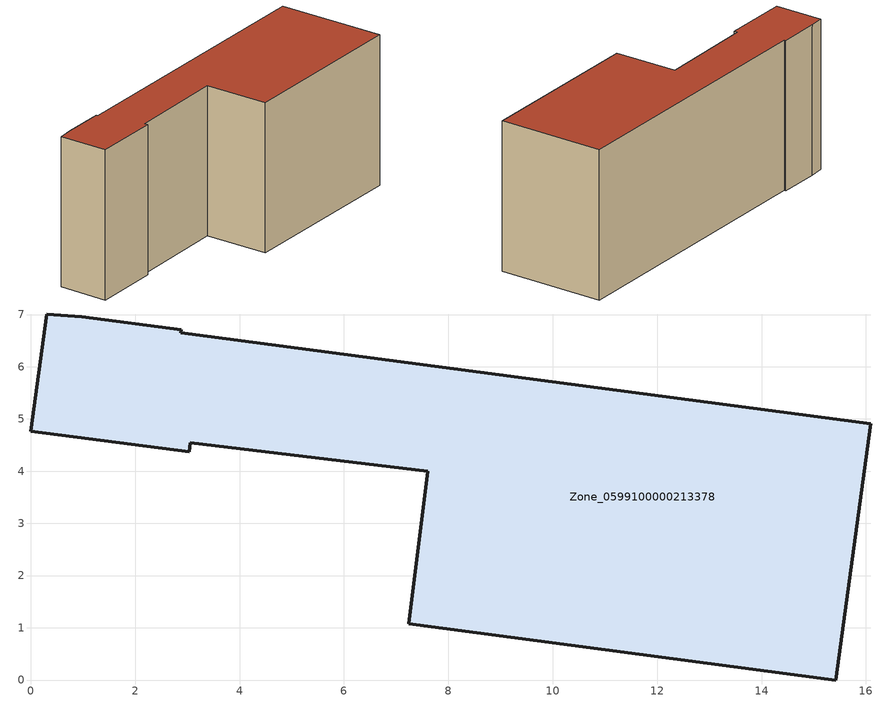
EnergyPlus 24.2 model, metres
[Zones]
Zone_0599100000213378
 floor ground (C_G): 3.06,4.54 3.04,4.37 0,4.77 0.31,7.01 0.98,6.96 2.88,6.71 2.87,6.65 16.09,4.91 15.42,0 7.24,1.08 7.61,4 z0
 wall outside (C_F): 3.04,4.37 3.06,4.54 7.61,4 7.24,1.08 15.42,0 16.09,4.91 2.87,6.65 2.88,6.71 0.98,6.96 0.31,7.01 0,4.77 3.04,4.37 z0:6.86
 roof outside (C_R): 16.09,4.91 2.87,6.65 2.88,6.71 0.98,6.96 0.31,7.01 0,4.77 3.04,4.37 3.06,4.54 7.61,4 7.24,1.08 15.42,0 z6.86
[BUILDING]
Pand.0599100000213378: North Axis=0; Terrain=City; Loads Convergence Tolerance Value=0.04; Temperature Convergence Tolerance Value=0.4; Solar Distribution=FullExterior; Maximum Number of Warmup Days=25; Minimum Number of Warmup Days=1
[Site:Location]
Rotterdam.The.Hague.AP_ZH_NLD Design_Conditions: Latitude=51.96; Longitude=4.45; Time Zone=1; Elevation=-4.5
[SITE:GROUNDTEMPERATURE:BUILDINGSURFACE]
18, 18, 18, 18, 18, 18, 18, 18, 18, 18, 18, 18
[MATERIAL] Thermal Absorptance=0.9; Solar Absorptance=0.7; Visible Absorptance=0.7
Name | Roughness | Thickness | Conductivity | Density | Specific Heat
G.TI.1946 | MediumSmooth | 0.15 | 1 | 540 | 1210
F.TI.1946 | Rough | 0.3 | 0.857143 | 1920 | 840
R.TI.1946 | MediumRough | 0.2 | 0.1 | 1500 | 1000
[CONSTRUCTION]
C_G: G.TI.1946
C_F: F.TI.1946
C_R: R.TI.1946
[ZONE]
Zone_0599100000213378: Type=1; Multiplier=1; Ceiling Height=Autocalculate; Volume=Autocalculate; Floor Area=autocalculate; Part of Total Floor Area=Yes
[ZONEINFILTRATION:DESIGNFLOWRATE]
Infil_Zone_0599100000213378: Zone or ZoneList or Space or SpaceList=Zone_0599100000213378; Schedule=AlwaysOn; Design Flow Rate Calculation Method=Flow/Area; Flow Rate per Floor Area=0.003; Constant Term Coefficient=1; Temperature Term Coefficient=0; Velocity Term Coefficient=0; Velocity Squared Term Coefficient=0
[HVACTEMPLATE:ZONE:IDEALLOADSAIRSYSTEM]
Zone_0599100000213378: Maximum Heating Supply Air Temperature=50; Minimum Cooling Supply Air Temperature=13; Maximum Heating Supply Air Humidity Ratio=0.0156; Minimum Cooling Supply Air Humidity Ratio=0.0077; Heating Limit=NoLimit; Cooling Limit=NoLimit; Dehumidification Control Type=ConstantSensibleHeatRatio; Cooling Sensible Heat Ratio=0.7; Dehumidification Setpoint=60; Humidification Control Type=None; Humidification Setpoint=30; Outdoor Air Method=None; Outdoor Air Flow Rate per Person=0.00944; Outdoor Air Flow Rate per Zone Floor Area=0; Outdoor Air Flow Rate per Zone=0; Demand Controlled Ventilation Type=None; Outdoor Air Economizer Type=NoEconomizer; Heat Recovery Type=None; Sensible Heat Recovery Effectiveness=0.7; Latent Heat Recovery Effectiveness=0.65
[ZONECONTROL:THERMOSTAT]
ThermostatControl_Zone_0599100000213378: Zone or ZoneList=Zone_0599100000213378; Control Type Schedule=DualSetpointControlType; Control 1=Thermostat_Zone_0599100000213378; Temperature Difference Between Cutout And Setpoint=0
[THERMOSTATSETPOINT:DUALSETPOINT]
Thermostat_Zone_0599100000213378: Heating Setpoint Temperature Schedule=HeatingSetpoint_Zone_0599100000213378; Cooling Setpoint Temperature Schedule=CoolingSetpoint_Zone_0599100000213378
[SCHEDULE:COMPACT]
HeatingSetpoint_Zone_0599100000213378: Through: 12/31, For: AllDays, Until: 24:00, 21
CoolingSetpoint_Zone_0599100000213378: Through: 12/31, For: AllDays, Until: 24:00, 24
DualSetpointControlType: Through: 12/31, For: AllDays, Until: 24:00, 4
AlwaysOn: Through: 12/31, For: AllDays, Until: 24:00, 1
